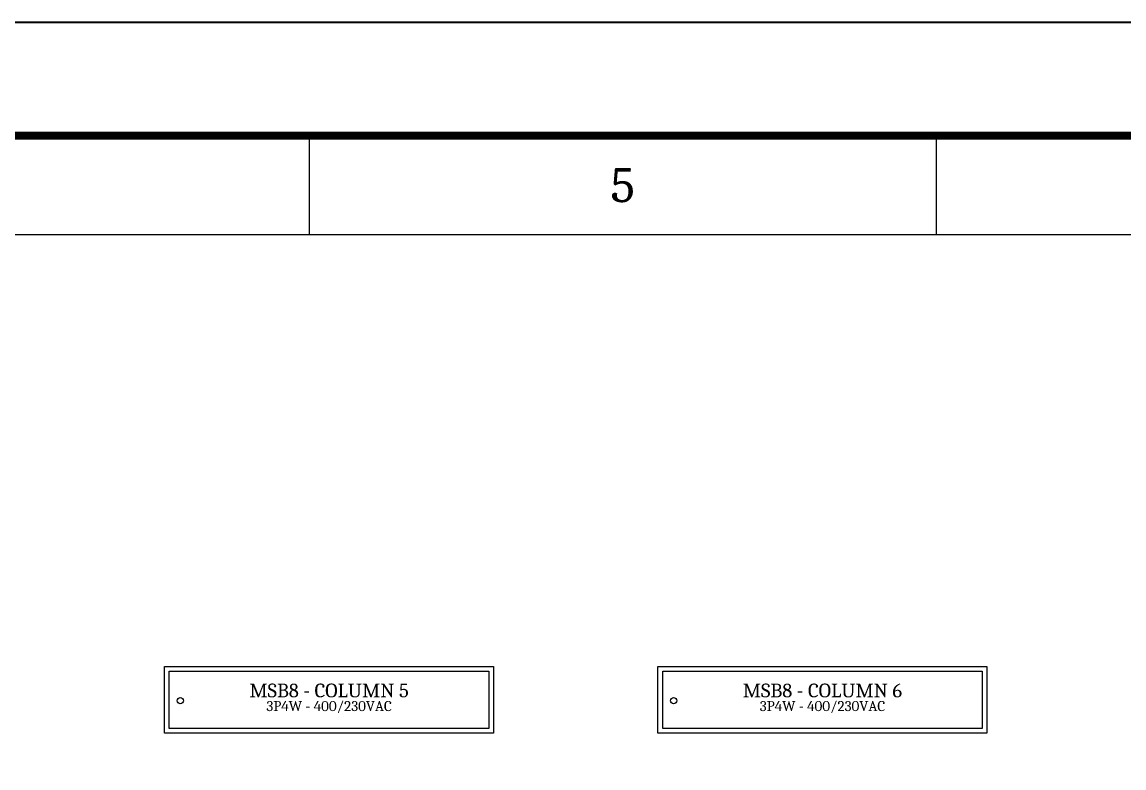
# Model space of a CAD drawing. Header units: millimetres. Extents: x -116965 to 323937, y 291661 to 566926.
# Drawn here: x -34220 to -32210, y 330875 to 332235 of the extents above; entities that cross this region are included whole.
import ezdxf
from ezdxf.enums import TextEntityAlignment as Align

# ---------------------------------------------------------------- set-up
doc = ezdxf.new("R2010")
doc.units = ezdxf.units.MM
doc.layers.get('0').update_dxf_attribs({"lineweight": 18})
doc.layers.add('BUSBAR', color=31, linetype='Continuous', lineweight=13)
doc.layers.add('dien', color=2, linetype='Continuous')
doc.styles.add('hwBorder', font='Cambria.ttf')
doc.styles.add('hwTech', font='Cambria.ttf')

# ---------------------------------------------------------------- blocks, each defined once
blk = doc.blocks.new('*U1980')
at = {"color": 5}
for p, q in [((120.272, 198.621), (120.272, 194.282)), ((147.839, 198.621), (147.839, 194.282))]:
    blk.add_line(p, q, dxfattribs=at)
at = {"color": 5, "const_width": 0.35}
blk.add_lwpolyline([(10, 198.621), (285.679, 198.621), (285.679, 5), (10, 5)], close=True, dxfattribs=at)
at = {"color": 5}
blk.add_lwpolyline([(14.339, 194.282), (281.339, 194.282), (281.339, 9.339), (14.339, 9.339)], close=True, dxfattribs=at)
at = {"layer": 'Defpoints', "color": 4}
blk.add_lwpolyline([(0, 203.621), (290.679, 203.621), (290.679, 0), (0, 0)], close=True, dxfattribs=at)
at = {"color": 253, "style": 'hwBorder'}
blk.add_text('5', height=1.5, dxfattribs=at).set_placement((134.056, 196.452), align=Align.MIDDLE_CENTER)
at = {"color": 6, "style": 'hwBorder', "flags": 8}
for tag, p in [("DWG'SNAME", (266.339, 58.998)), ("DWG'SCODE2", (266.339, 51.052))]:
    blk.add_attdef(tag, text='', height=1.5, dxfattribs=at).set_placement(p, align=Align.MIDDLE_CENTER)
at = {"color": 253, "style": 'hwBorder', "flags": 8}
for tag, p in [('REV_MODIFY0', (264.339, 44.1)), ('REV_DATE0', (277.339, 44.1)), ('REV_0', (253.339, 43.788)), ('REV_MODIFY1', (264.339, 40.789)), ('REV_DATE1', (277.339, 40.789)), ('REV_1', (253.339, 40.477)), ('REV_MODIFY2', (264.339, 37.479)), ('REV_DATE2', (277.339, 37.479)), ('REV_2', (253.339, 37.166)), ('REV_MODIFY3', (264.339, 34.169)), ('REV_DATE3', (277.339, 34.169)), ('REV_3', (253.339, 33.856)), ('REV_4', (253.339, 30.545)), ('REV_MODIFY4', (264.339, 30.858)), ('REV_DATE4', (277.339, 30.858))]:
    blk.add_attdef(tag, text='', height=1, dxfattribs=at).set_placement(p, align=Align.MIDDLE_CENTER)
at = {"color": 6, "style": 'hwBorder', "flags": 8}
for tag, p in [('TOLERANCE', (261.539, 27.216)), ('PAGE', (259.339, 15.298))]:
    blk.add_attdef(tag, text='', height=1.5, dxfattribs=at).set_placement(p, align=Align.MIDDLE_LEFT)

msp = doc.modelspace()

# ---------------------------------------------------------------- linework, layer by layer
at = {"layer": 'BUSBAR'}
for points in [[(-33959.81856, 331060.080049), (-33359.81856, 331060.080049), (-33359.81856, 330938.222906), (-33959.81856, 330938.222906), (-33959.81856, 331060.080049)], [(-33059.81856, 331060.080049), (-32459.81856, 331060.080049), (-32459.81856, 330938.222906), (-33059.81856, 330938.222906), (-33059.81856, 331060.080049)]]:
    msp.add_lwpolyline(points, dxfattribs=at)
for points in [[(-33951.247132, 331051.50862), (-33368.389989, 331051.50862), (-33368.389989, 330946.794335), (-33951.247132, 330946.794335)], [(-33051.247132, 331051.50862), (-32468.389989, 331051.50862), (-32468.389989, 330946.794335), (-33051.247132, 330946.794335)]]:
    msp.add_lwpolyline(points, close=True, dxfattribs=at)
for centre in [(-33931.247132, 330997.276478), (-33031.247132, 330997.276478)]:
    msp.add_circle(centre, 5.714286, dxfattribs=at)

# ---------------------------------------------------------------- block references
at = {"ltscale": 5, "xscale": 41.47693088945395, "yscale": 41.47693088945395, "zscale": 41.47693088945395}
msp.add_blockref('*U1980', (-38684.48168, 323789.550121), dxfattribs=at)

# ---------------------------------------------------------------- texts
at = {"lineweight": -3, "ltscale": 5, "char_height": 25, "attachment_point": 5, "style": 'hwTech'}
for s, insert in [('MSB8 - COLUMN 5', (-33659.81856, 331015.928222)), ('MSB8 - COLUMN 6', (-32759.81856, 331015.928222))]:
    msp.add_mtext_dynamic_manual_height_columns(s, width=483.48528516, gutter_width=40, heights=[0], dxfattribs=dict(at, insert=insert))
at = {"layer": 'dien', "color": 6, "linetype": 'Continuous', "lineweight": 30, "char_height": 50, "width": 829.80083918, "attachment_point": 5, "style": 'hwTech'}
for insert in [(-33659.81856, 330985.830556), (-32759.81856, 330985.830556)]:
    msp.add_mtext('{\\H0.3667x;3P4W - 400/230VAC} ', dxfattribs=dict(at, insert=insert))

doc.saveas('drawing.dxf')
